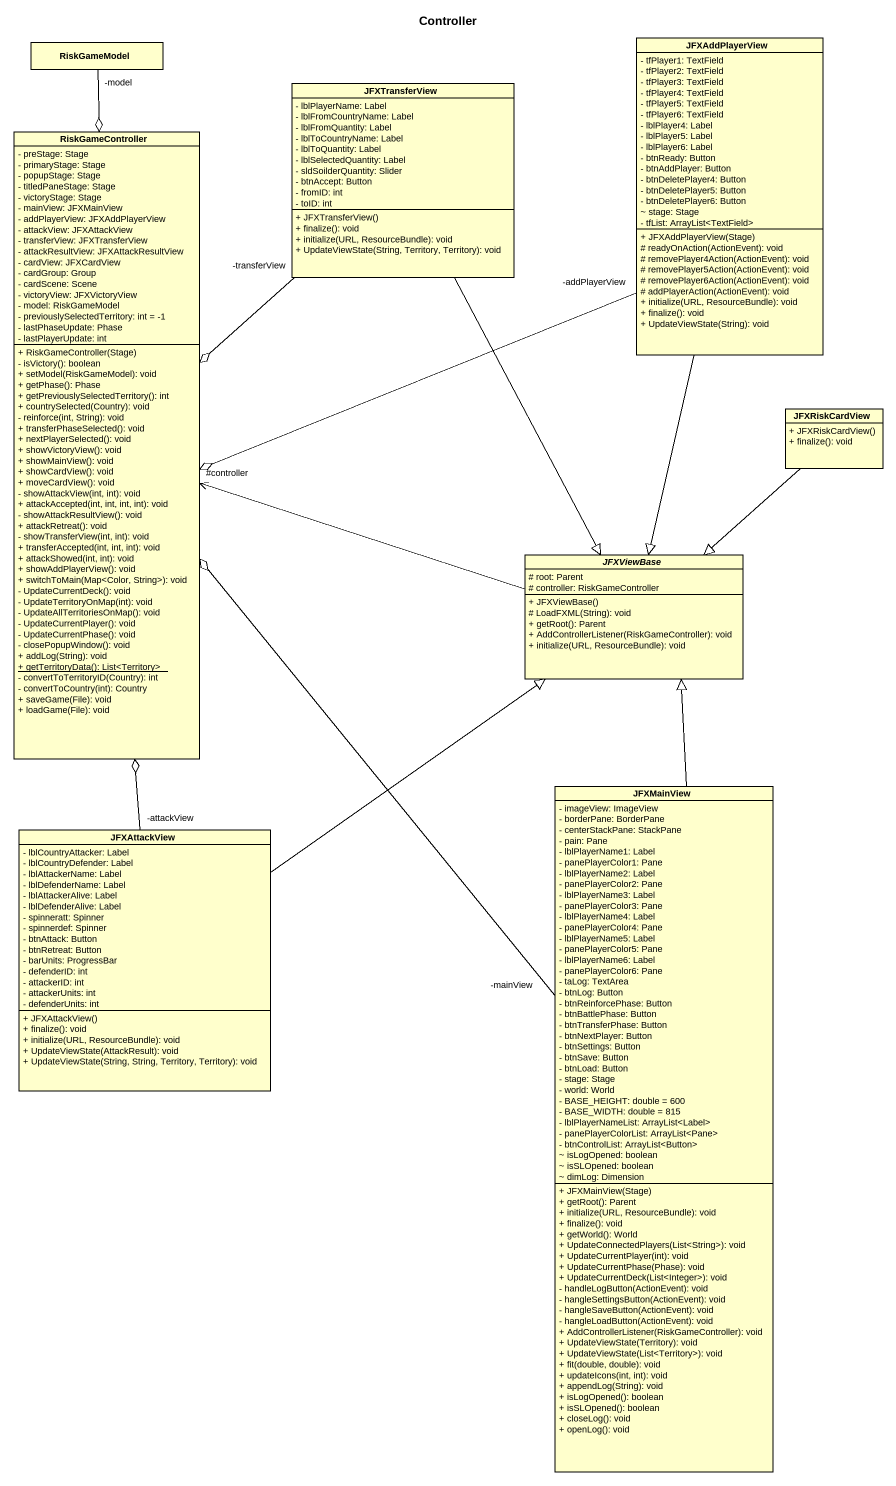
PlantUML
@startuml
title Controller
hide circle
hide empty members
skinparam classAttributeIconSize 0
class RiskGameModel
class JFXAddPlayerView {
  - tfPlayer1: TextField
  - tfPlayer2: TextField
  - tfPlayer3: TextField
  - tfPlayer4: TextField
  - tfPlayer5: TextField
  - tfPlayer6: TextField
  - lblPlayer4: Label
  - lblPlayer5: Label
  - lblPlayer6: Label
  - btnReady: Button
  - btnAddPlayer: Button
  - btnDeletePlayer4: Button
  - btnDeletePlayer5: Button
  - btnDeletePlayer6: Button
  ~ stage: Stage
  - tfList: ArrayList<TextField>
  + JFXAddPlayerView(Stage)
  # readyOnAction(ActionEvent): void
  # removePlayer4Action(ActionEvent): void
  # removePlayer5Action(ActionEvent): void
  # removePlayer6Action(ActionEvent): void
  # addPlayerAction(ActionEvent): void
  + initialize(URL, ResourceBundle): void
  + finalize(): void
  + UpdateViewState(String): void
}
class JFXTransferView {
  - lblPlayerName: Label
  - lblFromCountryName: Label
  - lblFromQuantity: Label
  - lblToCountryName: Label
  - lblToQuantity: Label
  - lblSelectedQuantity: Label
  - sldSoilderQuantity: Slider
  - btnAccept: Button
  - fromID: int
  - toID: int
  + JFXTransferView()
  + finalize(): void
  + initialize(URL, ResourceBundle): void
  + UpdateViewState(String, Territory, Territory): void
}
class RiskGameController {
  - preStage: Stage
  - primaryStage: Stage
  - popupStage: Stage
  - titledPaneStage: Stage
  - victoryStage: Stage
  - mainView: JFXMainView
  - addPlayerView: JFXAddPlayerView
  - attackView: JFXAttackView
  - transferView: JFXTransferView
  - attackResultView: JFXAttackResultView
  - cardView: JFXCardView
  - cardGroup: Group
  - cardScene: Scene
  - victoryView: JFXVictoryView
  - model: RiskGameModel
  - previouslySelectedTerritory: int = -1
  - lastPhaseUpdate: Phase
  - lastPlayerUpdate: int
  + RiskGameController(Stage)
  - isVictory(): boolean
  + setModel(RiskGameModel): void
  + getPhase(): Phase
  + getPreviouslySelectedTerritory(): int
  + countrySelected(Country): void
  - reinforce(int, String): void
  + transferPhaseSelected(): void
  + nextPlayerSelected(): void
  + showVictoryView(): void
  + showMainView(): void
  + showCardView(): void
  + moveCardView(): void
  - showAttackView(int, int): void
  + attackAccepted(int, int, int, int): void
  - showAttackResultView(): void
  + attackRetreat(): void
  - showTransferView(int, int): void
  + transferAccepted(int, int, int): void
  + attackShowed(int, int): void
  + showAddPlayerView(): void
  + switchToMain(Map~<Color, String>): void
  - UpdateCurrentDeck(): void
  - UpdateTerritoryOnMap(int): void
  - UpdateAllTerritoriesOnMap(): void
  - UpdateCurrentPlayer(): void
  - UpdateCurrentPhase(): void
  - closePopupWindow(): void
  + addLog(String): void
  {static} + getTerritoryData(): List<Territory>
  - convertToTerritoryID(Country): int
  - convertToCountry(int): Country
  + saveGame(File): void
  + loadGame(File): void
}
class JFXRiskCardView {
  + JFXRiskCardView()
  + finalize(): void
}
abstract class JFXViewBase {
  # root: Parent
  # controller: RiskGameController
  + JFXViewBase()
  # LoadFXML(String): void
  + getRoot(): Parent
  + AddControllerListener(RiskGameController): void
  + initialize(URL, ResourceBundle): void
}
class JFXMainView {
  - imageView: ImageView
  - borderPane: BorderPane
  - centerStackPane: StackPane
  - pain: Pane
  - lblPlayerName1: Label
  - panePlayerColor1: Pane
  - lblPlayerName2: Label
  - panePlayerColor2: Pane
  - lblPlayerName3: Label
  - panePlayerColor3: Pane
  - lblPlayerName4: Label
  - panePlayerColor4: Pane
  - lblPlayerName5: Label
  - panePlayerColor5: Pane
  - lblPlayerName6: Label
  - panePlayerColor6: Pane
  - taLog: TextArea
  - btnLog: Button
  - btnReinforcePhase: Button
  - btnBattlePhase: Button
  - btnTransferPhase: Button
  - btnNextPlayer: Button
  - btnSettings: Button
  - btnSave: Button
  - btnLoad: Button
  - stage: Stage
  - world: World
  - BASE_HEIGHT: double = 600
  - BASE_WIDTH: double = 815
  - lblPlayerNameList: ArrayList<Label>
  - panePlayerColorList: ArrayList<Pane>
  - btnControlList: ArrayList<Button>
  ~ isLogOpened: boolean
  ~ isSLOpened: boolean
  ~ dimLog: Dimension
  + JFXMainView(Stage)
  + getRoot(): Parent
  + initialize(URL, ResourceBundle): void
  + finalize(): void
  + getWorld(): World
  + UpdateConnectedPlayers(List<String>): void
  + UpdateCurrentPlayer(int): void
  + UpdateCurrentPhase(Phase): void
  + UpdateCurrentDeck(List<Integer>): void
  - handleLogButton(ActionEvent): void
  - hangleSettingsButton(ActionEvent): void
  - hangleSaveButton(ActionEvent): void
  - hangleLoadButton(ActionEvent): void
  + AddControllerListener(RiskGameController): void
  + UpdateViewState(Territory): void
  + UpdateViewState(List<Territory>): void
  + fit(double, double): void
  + updateIcons(int, int): void
  + appendLog(String): void
  + isLogOpened(): boolean
  + isSLOpened(): boolean
  + closeLog(): void
  + openLog(): void
}
class JFXAttackView {
  - lblCountryAttacker: Label
  - lblCountryDefender: Label
  - lblAttackerName: Label
  - lblDefenderName: Label
  - lblAttackerAlive: Label
  - lblDefenderAlive: Label
  - spinneratt: Spinner
  - spinnerdef: Spinner
  - btnAttack: Button
  - btnRetreat: Button
  - barUnits: ProgressBar
  - defenderID: int
  - attackerID: int
  - attackerUnits: int
  - defenderUnits: int
  + JFXAttackView()
  + finalize(): void
  + initialize(URL, ResourceBundle): void
  + UpdateViewState(AttackResult): void
  + UpdateViewState(String, String, Territory, Territory): void
}
RiskGameModel "-model" --o RiskGameController
JFXAddPlayerView "-addPlayerView" -left-o RiskGameController
JFXAddPlayerView --|> JFXViewBase
JFXTransferView "-transferView" --o RiskGameController
JFXTransferView --|> JFXViewBase
JFXRiskCardView --|> JFXViewBase
JFXViewBase -left-> "#controller" RiskGameController
JFXMainView "-mainView" -up-o RiskGameController
JFXMainView -up-|> JFXViewBase
JFXAttackView "-attackView" -up-o RiskGameController
JFXAttackView -up-|> JFXViewBase
@enduml
